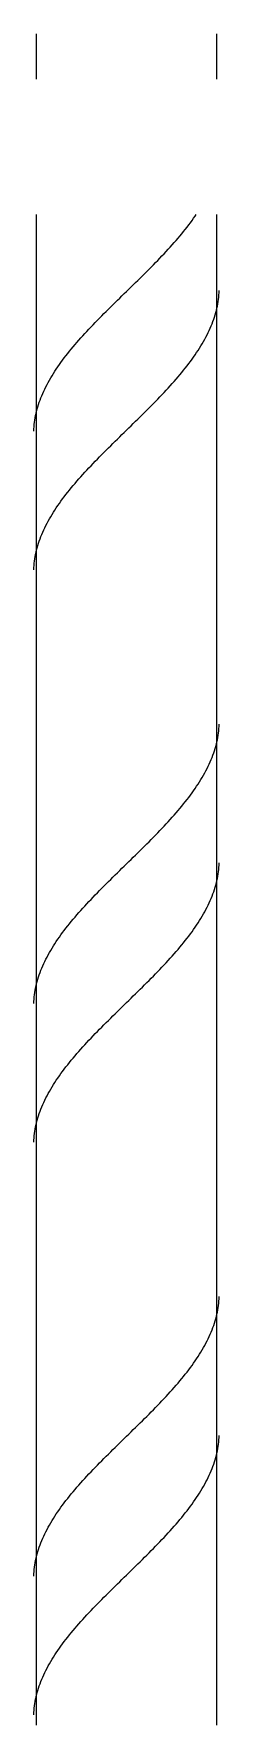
# Model space of a CAD drawing. Header units: inches. Extents: x -16566 to 235, y -92 to 81.
# Drawn here: x -16293.62 to -16293.108, y -64.68 to -60 of the extents above; entities that cross this region are included whole.
import ezdxf

# ---------------------------------------------------------------- set-up
doc = ezdxf.new("R2010")
doc.units = ezdxf.units.IN
doc.header["$MEASUREMENT"] = 0
doc.layers.add('A-WALL', color=113, linetype='Continuous', lineweight=18)
doc.layers.add('A-WALL-PATT', color=111, linetype='Continuous', lineweight=18)

# ---------------------------------------------------------------- blocks, each defined once
blk = doc.blocks.new('FP_8-DETAIL - FLOOR FRAMING - HOLLOWCORE SLAB SIDE')
at = {"layer": 'A-WALL', "lineweight": 9}
for p, q in [((16657.7793, -60.0003), (16657.7793, -60.1253)), ((16658.2793, -60.1253), (16658.2793, -60.0003)), ((16657.7793, -60.5003), (16657.7793, -64.6802)), ((16658.2793, -64.6802), (16658.2793, -60.5003))]:
    blk.add_line(p, q, dxfattribs=at)
at = {"layer": 'A-WALL-PATT', "color": 8, "lineweight": 9}
for p, q in [((16658.2105, -60.5167), (16658.2149, -60.5106)), ((16658.2149, -60.5106), (16658.2192, -60.5045)), ((16658.2192, -60.5045), (16658.222, -60.5003)), ((16658.1768, -60.5597), (16658.1819, -60.5535)), ((16658.1819, -60.5535), (16658.187, -60.5474)), ((16658.187, -60.5474), (16658.1919, -60.5413)), ((16658.1919, -60.5413), (16658.1967, -60.5351)), ((16658.1967, -60.5351), (16658.2014, -60.529)), ((16658.2014, -60.529), (16658.206, -60.5229)), ((16658.206, -60.5229), (16658.2105, -60.5167)), ((16658.1331, -60.6088), (16658.1389, -60.6026)), ((16658.1389, -60.6026), (16658.1445, -60.5965)), ((16658.1445, -60.5965), (16658.1501, -60.5904)), ((16658.1501, -60.5904), (16658.1556, -60.5842)), ((16658.1556, -60.5842), (16658.161, -60.5781)), ((16658.161, -60.5781), (16658.1664, -60.5719)), ((16658.1664, -60.5719), (16658.1717, -60.5658)), ((16658.1717, -60.5658), (16658.1768, -60.5597)), ((16658.0854, -60.6579), (16658.0916, -60.6517)), ((16658.0916, -60.6517), (16658.0976, -60.6456)), ((16658.0976, -60.6456), (16658.1037, -60.6394)), ((16658.1037, -60.6394), (16658.1097, -60.6333)), ((16658.1097, -60.6333), (16658.1156, -60.6272)), ((16658.1156, -60.6272), (16658.1215, -60.621)), ((16658.1215, -60.621), (16658.1274, -60.6149)), ((16658.1274, -60.6149), (16658.1331, -60.6088)), ((16658.0419, -60.7008), (16658.0481, -60.6947)), ((16658.0481, -60.6947), (16658.0544, -60.6885)), ((16658.0544, -60.6885), (16658.0607, -60.6824)), ((16658.0607, -60.6824), (16658.0669, -60.6763)), ((16658.0669, -60.6763), (16658.0731, -60.6701)), ((16658.0731, -60.6701), (16658.0793, -60.664)), ((16658.0793, -60.664), (16658.0854, -60.6579)), ((16657.9917, -60.7499), (16657.9979, -60.7438)), ((16657.9979, -60.7438), (16658.0042, -60.7376)), ((16658.0042, -60.7376), (16658.0104, -60.7315)), ((16658.0104, -60.7315), (16658.0167, -60.7253)), ((16658.0167, -60.7253), (16658.023, -60.7192)), ((16658.023, -60.7192), (16658.0293, -60.7131)), ((16658.0293, -60.7131), (16658.0356, -60.7069)), ((16658.0356, -60.7069), (16658.0419, -60.7008)), ((16658.2818, -60.7472), (16658.2828, -60.7411)), ((16658.2828, -60.7411), (16658.2836, -60.735)), ((16658.2836, -60.735), (16658.2843, -60.7288)), ((16658.2843, -60.7288), (16658.2849, -60.7227)), ((16658.2849, -60.7227), (16658.2853, -60.7166)), ((16658.2853, -60.7166), (16658.2855, -60.7104)), ((16657.9489, -60.7928), (16657.9549, -60.7867)), ((16657.9549, -60.7867), (16657.9609, -60.7806)), ((16657.9609, -60.7806), (16657.967, -60.7744)), ((16657.967, -60.7744), (16657.9731, -60.7683)), ((16657.9731, -60.7683), (16657.9793, -60.7622)), ((16657.9793, -60.7622), (16657.9855, -60.756)), ((16657.9855, -60.756), (16657.9917, -60.7499)), ((16658.2684, -60.7963), (16658.2706, -60.7902)), ((16658.2706, -60.7902), (16658.2726, -60.7841)), ((16658.2726, -60.7841), (16658.2745, -60.7779)), ((16658.2745, -60.7779), (16658.2763, -60.7718)), ((16658.2763, -60.7718), (16658.2779, -60.7657)), ((16658.2779, -60.7657), (16658.2793, -60.7595)), ((16658.2793, -60.7595), (16658.2806, -60.7534)), ((16658.2806, -60.7534), (16658.2818, -60.7472)), ((16657.903, -60.8419), (16657.9085, -60.8358)), ((16657.9085, -60.8358), (16657.9141, -60.8297)), ((16657.9141, -60.8297), (16657.9197, -60.8235)), ((16657.9197, -60.8235), (16657.9254, -60.8174)), ((16657.9254, -60.8174), (16657.9312, -60.8112)), ((16657.9312, -60.8112), (16657.937, -60.8051)), ((16657.937, -60.8051), (16657.9429, -60.799)), ((16657.9429, -60.799), (16657.9489, -60.7928)), ((16658.2491, -60.8393), (16658.2523, -60.8331)), ((16658.2523, -60.8331), (16658.2553, -60.827)), ((16658.2553, -60.827), (16658.2582, -60.8209)), ((16658.2582, -60.8209), (16658.261, -60.8147)), ((16658.261, -60.8147), (16658.2636, -60.8086)), ((16658.2636, -60.8086), (16658.2661, -60.8025)), ((16658.2661, -60.8025), (16658.2684, -60.7963)), ((16657.8619, -60.891), (16657.8667, -60.8849)), ((16657.8667, -60.8849), (16657.8716, -60.8787)), ((16657.8716, -60.8787), (16657.8766, -60.8726)), ((16657.8766, -60.8726), (16657.8817, -60.8665)), ((16657.8817, -60.8665), (16657.8869, -60.8603)), ((16657.8869, -60.8603), (16657.8922, -60.8542)), ((16657.8922, -60.8542), (16657.8975, -60.8481)), ((16657.8975, -60.8481), (16657.903, -60.8419)), ((16658.2192, -60.8884), (16658.2233, -60.8822)), ((16658.2233, -60.8822), (16658.2274, -60.8761)), ((16658.2274, -60.8761), (16658.2313, -60.87)), ((16658.2313, -60.87), (16658.2351, -60.8638)), ((16658.2351, -60.8638), (16658.2388, -60.8577)), ((16658.2388, -60.8577), (16658.2424, -60.8516)), ((16658.2424, -60.8516), (16658.2458, -60.8454)), ((16658.2458, -60.8454), (16658.2491, -60.8393)), ((16657.8312, -60.934), (16657.8352, -60.9278)), ((16657.8352, -60.9278), (16657.8394, -60.9217)), ((16657.8394, -60.9217), (16657.8437, -60.9156)), ((16657.8437, -60.9156), (16657.8481, -60.9094)), ((16657.8481, -60.9094), (16657.8526, -60.9033)), ((16657.8526, -60.9033), (16657.8572, -60.8972)), ((16657.8572, -60.8972), (16657.8619, -60.891)), ((16658.1819, -60.9375), (16658.187, -60.9313)), ((16658.187, -60.9313), (16658.1919, -60.9252)), ((16658.1919, -60.9252), (16658.1967, -60.9191)), ((16658.1967, -60.9191), (16658.2014, -60.9129)), ((16658.2014, -60.9129), (16658.206, -60.9068)), ((16658.206, -60.9068), (16658.2105, -60.9006)), ((16658.2105, -60.9006), (16658.2149, -60.8945)), ((16658.2149, -60.8945), (16658.2192, -60.8884)), ((16657.8033, -60.9831), (16657.8063, -60.9769)), ((16657.8063, -60.9769), (16657.8095, -60.9708)), ((16657.8095, -60.9708), (16657.8128, -60.9646)), ((16657.8128, -60.9646), (16657.8162, -60.9585)), ((16657.8162, -60.9585), (16657.8197, -60.9524)), ((16657.8197, -60.9524), (16657.8234, -60.9462)), ((16657.8234, -60.9462), (16657.8272, -60.9401)), ((16657.8272, -60.9401), (16657.8312, -60.934)), ((16658.1445, -60.9804), (16658.1501, -60.9743)), ((16658.1501, -60.9743), (16658.1556, -60.9681)), ((16658.1556, -60.9681), (16658.161, -60.962)), ((16658.161, -60.962), (16658.1664, -60.9559)), ((16658.1664, -60.9559), (16658.1717, -60.9497)), ((16658.1717, -60.9497), (16658.1768, -60.9436)), ((16658.1768, -60.9436), (16658.1819, -60.9375)), ((16657.784, -61.0321), (16657.7859, -61.026)), ((16657.7859, -61.026), (16657.788, -61.0199)), ((16657.788, -61.0199), (16657.7902, -61.0137)), ((16657.7902, -61.0137), (16657.7925, -61.0076)), ((16657.7925, -61.0076), (16657.795, -61.0015)), ((16657.795, -61.0015), (16657.7976, -60.9953)), ((16657.7976, -60.9953), (16657.8004, -60.9892)), ((16657.8004, -60.9892), (16657.8033, -60.9831)), ((16658.0976, -61.0295), (16658.1037, -61.0234)), ((16658.1037, -61.0234), (16658.1097, -61.0172)), ((16658.1097, -61.0172), (16658.1156, -61.0111)), ((16658.1156, -61.0111), (16658.1215, -61.005)), ((16658.1215, -61.005), (16658.1274, -60.9988)), ((16658.1274, -60.9988), (16658.1331, -60.9927)), ((16658.1331, -60.9927), (16658.1389, -60.9865)), ((16658.1389, -60.9865), (16658.1445, -60.9804)), ((16657.7749, -61.0751), (16657.7758, -61.069)), ((16657.7758, -61.069), (16657.7768, -61.0628)), ((16657.7768, -61.0628), (16657.7779, -61.0567)), ((16657.7779, -61.0567), (16657.7792, -61.0506)), ((16657.7792, -61.0506), (16657.7807, -61.0444)), ((16657.7807, -61.0444), (16657.7823, -61.0383)), ((16657.7823, -61.0383), (16657.784, -61.0321)), ((16658.0481, -61.0786), (16658.0544, -61.0725)), ((16658.0544, -61.0725), (16658.0607, -61.0663)), ((16658.0607, -61.0663), (16658.0669, -61.0602)), ((16658.0669, -61.0602), (16658.0731, -61.054)), ((16658.0731, -61.054), (16658.0793, -61.0479)), ((16658.0793, -61.0479), (16658.0854, -61.0418)), ((16658.0854, -61.0418), (16658.0916, -61.0356)), ((16658.0916, -61.0356), (16658.0976, -61.0295)), ((16657.7731, -61.0996), (16657.7733, -61.0935)), ((16657.7733, -61.0935), (16657.7737, -61.0874)), ((16657.7737, -61.0874), (16657.7742, -61.0812)), ((16657.7742, -61.0812), (16657.7749, -61.0751)), ((16658.0042, -61.1215), (16658.0104, -61.1154)), ((16658.0104, -61.1154), (16658.0167, -61.1093)), ((16658.0167, -61.1093), (16658.023, -61.1031)), ((16658.023, -61.1031), (16658.0293, -61.097)), ((16658.0293, -61.097), (16658.0356, -61.0909)), ((16658.0356, -61.0909), (16658.0419, -61.0847)), ((16658.0419, -61.0847), (16658.0481, -61.0786)), ((16657.9549, -61.1706), (16657.9609, -61.1645)), ((16657.9609, -61.1645), (16657.967, -61.1584)), ((16657.967, -61.1584), (16657.9731, -61.1522)), ((16657.9731, -61.1522), (16657.9793, -61.1461)), ((16657.9793, -61.1461), (16657.9855, -61.1399)), ((16657.9855, -61.1399), (16657.9917, -61.1338)), ((16657.9917, -61.1338), (16657.9979, -61.1277)), ((16657.9979, -61.1277), (16658.0042, -61.1215)), ((16657.9085, -61.2197), (16657.9141, -61.2136)), ((16657.9141, -61.2136), (16657.9197, -61.2074)), ((16657.9197, -61.2074), (16657.9254, -61.2013)), ((16657.9254, -61.2013), (16657.9312, -61.1952)), ((16657.9312, -61.1952), (16657.937, -61.189)), ((16657.937, -61.189), (16657.9429, -61.1829)), ((16657.9429, -61.1829), (16657.9489, -61.1768)), ((16657.9489, -61.1768), (16657.9549, -61.1706)), ((16657.8716, -61.2627), (16657.8766, -61.2565)), ((16657.8766, -61.2565), (16657.8817, -61.2504)), ((16657.8817, -61.2504), (16657.8869, -61.2443)), ((16657.8869, -61.2443), (16657.8922, -61.2381)), ((16657.8922, -61.2381), (16657.8975, -61.232)), ((16657.8975, -61.232), (16657.903, -61.2258)), ((16657.903, -61.2258), (16657.9085, -61.2197)), ((16657.8352, -61.3118), (16657.8394, -61.3056)), ((16657.8394, -61.3056), (16657.8437, -61.2995)), ((16657.8437, -61.2995), (16657.8481, -61.2933)), ((16657.8481, -61.2933), (16657.8526, -61.2872)), ((16657.8526, -61.2872), (16657.8572, -61.2811)), ((16657.8572, -61.2811), (16657.8619, -61.2749)), ((16657.8619, -61.2749), (16657.8667, -61.2688)), ((16657.8667, -61.2688), (16657.8716, -61.2627)), ((16657.8095, -61.3547), (16657.8128, -61.3486)), ((16657.8128, -61.3486), (16657.8162, -61.3424)), ((16657.8162, -61.3424), (16657.8197, -61.3363)), ((16657.8197, -61.3363), (16657.8234, -61.3302)), ((16657.8234, -61.3302), (16657.8272, -61.324)), ((16657.8272, -61.324), (16657.8312, -61.3179)), ((16657.8312, -61.3179), (16657.8352, -61.3118)), ((16657.788, -61.4038), (16657.7902, -61.3977)), ((16657.7902, -61.3977), (16657.7925, -61.3915)), ((16657.7925, -61.3915), (16657.795, -61.3854)), ((16657.795, -61.3854), (16657.7976, -61.3792)), ((16657.7976, -61.3792), (16657.8004, -61.3731)), ((16657.8004, -61.3731), (16657.8033, -61.367)), ((16657.8033, -61.367), (16657.8063, -61.3608)), ((16657.8063, -61.3608), (16657.8095, -61.3547)), ((16657.7758, -61.4529), (16657.7768, -61.4467)), ((16657.7768, -61.4467), (16657.7779, -61.4406)), ((16657.7779, -61.4406), (16657.7792, -61.4345)), ((16657.7792, -61.4345), (16657.7807, -61.4283)), ((16657.7807, -61.4283), (16657.7823, -61.4222)), ((16657.7823, -61.4222), (16657.784, -61.4161)), ((16657.784, -61.4161), (16657.7859, -61.4099)), ((16657.7859, -61.4099), (16657.788, -61.4038)), ((16657.7731, -61.4836), (16657.7733, -61.4774)), ((16657.7733, -61.4774), (16657.7737, -61.4713)), ((16657.7737, -61.4713), (16657.7742, -61.4652)), ((16657.7742, -61.4652), (16657.7749, -61.459)), ((16657.7749, -61.459), (16657.7758, -61.4529)), ((16658.2853, -61.9166), (16658.2855, -61.9104)), ((16658.2779, -61.9657), (16658.2793, -61.9595)), ((16658.2793, -61.9595), (16658.2806, -61.9534)), ((16658.2806, -61.9534), (16658.2818, -61.9472)), ((16658.2818, -61.9472), (16658.2828, -61.9411)), ((16658.2828, -61.9411), (16658.2836, -61.935)), ((16658.2836, -61.935), (16658.2843, -61.9288)), ((16658.2843, -61.9288), (16658.2849, -61.9227)), ((16658.2849, -61.9227), (16658.2853, -61.9166)), ((16658.261, -62.0147), (16658.2636, -62.0086)), ((16658.2636, -62.0086), (16658.2661, -62.0025)), ((16658.2661, -62.0025), (16658.2684, -61.9963)), ((16658.2684, -61.9963), (16658.2706, -61.9902)), ((16658.2706, -61.9902), (16658.2726, -61.9841)), ((16658.2726, -61.9841), (16658.2745, -61.9779)), ((16658.2745, -61.9779), (16658.2763, -61.9718)), ((16658.2763, -61.9718), (16658.2779, -61.9657)), ((16658.2388, -62.0577), (16658.2424, -62.0516)), ((16658.2424, -62.0516), (16658.2458, -62.0454)), ((16658.2458, -62.0454), (16658.2491, -62.0393)), ((16658.2491, -62.0393), (16658.2523, -62.0332)), ((16658.2523, -62.0332), (16658.2553, -62.027)), ((16658.2553, -62.027), (16658.2582, -62.0209)), ((16658.2582, -62.0209), (16658.261, -62.0147)), ((16658.206, -62.1068), (16658.2105, -62.1006)), ((16658.2105, -62.1006), (16658.2149, -62.0945)), ((16658.2149, -62.0945), (16658.2192, -62.0884)), ((16658.2192, -62.0884), (16658.2233, -62.0822)), ((16658.2233, -62.0822), (16658.2274, -62.0761)), ((16658.2274, -62.0761), (16658.2313, -62.07)), ((16658.2313, -62.07), (16658.2351, -62.0638)), ((16658.2351, -62.0638), (16658.2388, -62.0577)), ((16658.1717, -62.1497), (16658.1768, -62.1436)), ((16658.1768, -62.1436), (16658.1819, -62.1375)), ((16658.1819, -62.1375), (16658.187, -62.1313)), ((16658.187, -62.1313), (16658.1919, -62.1252)), ((16658.1919, -62.1252), (16658.1967, -62.1191)), ((16658.1967, -62.1191), (16658.2014, -62.1129)), ((16658.2014, -62.1129), (16658.206, -62.1068)), ((16658.1274, -62.1988), (16658.1331, -62.1927)), ((16658.1331, -62.1927), (16658.1389, -62.1865)), ((16658.1389, -62.1865), (16658.1445, -62.1804)), ((16658.1445, -62.1804), (16658.1501, -62.1743)), ((16658.1501, -62.1743), (16658.1556, -62.1681)), ((16658.1556, -62.1681), (16658.161, -62.162)), ((16658.161, -62.162), (16658.1664, -62.1559)), ((16658.1664, -62.1559), (16658.1717, -62.1497)), ((16658.0793, -62.2479), (16658.0854, -62.2418)), ((16658.0854, -62.2418), (16658.0916, -62.2356)), ((16658.0916, -62.2356), (16658.0976, -62.2295)), ((16658.0976, -62.2295), (16658.1037, -62.2234)), ((16658.1037, -62.2234), (16658.1097, -62.2172)), ((16658.1097, -62.2172), (16658.1156, -62.2111)), ((16658.1156, -62.2111), (16658.1215, -62.205)), ((16658.1215, -62.205), (16658.1274, -62.1988)), ((16658.0356, -62.2909), (16658.0419, -62.2847)), ((16658.0419, -62.2847), (16658.0481, -62.2786)), ((16658.0481, -62.2786), (16658.0544, -62.2725)), ((16658.0544, -62.2725), (16658.0607, -62.2663)), ((16658.0607, -62.2663), (16658.0669, -62.2602)), ((16658.0669, -62.2602), (16658.0731, -62.254)), ((16658.0731, -62.254), (16658.0793, -62.2479)), ((16657.9855, -62.3399), (16657.9917, -62.3338)), ((16657.9917, -62.3338), (16657.9979, -62.3277)), ((16657.9979, -62.3277), (16658.0042, -62.3215)), ((16658.0042, -62.3215), (16658.0104, -62.3154)), ((16658.0104, -62.3154), (16658.0167, -62.3093)), ((16658.0167, -62.3093), (16658.023, -62.3031)), ((16658.023, -62.3031), (16658.0293, -62.297)), ((16658.0293, -62.297), (16658.0356, -62.2909)), ((16658.2806, -62.3373), (16658.2818, -62.3312)), ((16658.2818, -62.3312), (16658.2828, -62.325)), ((16658.2828, -62.325), (16658.2836, -62.3189)), ((16658.2836, -62.3189), (16658.2843, -62.3128)), ((16658.2843, -62.3128), (16658.2849, -62.3066)), ((16658.2849, -62.3066), (16658.2853, -62.3005)), ((16658.2853, -62.3005), (16658.2855, -62.2944)), ((16657.937, -62.389), (16657.9429, -62.3829)), ((16657.9429, -62.3829), (16657.9489, -62.3768)), ((16657.9489, -62.3768), (16657.9549, -62.3706)), ((16657.9549, -62.3706), (16657.9609, -62.3645)), ((16657.9609, -62.3645), (16657.967, -62.3584)), ((16657.967, -62.3584), (16657.9731, -62.3522)), ((16657.9731, -62.3522), (16657.9793, -62.3461)), ((16657.9793, -62.3461), (16657.9855, -62.3399)), ((16658.2661, -62.3864), (16658.2684, -62.3803)), ((16658.2684, -62.3803), (16658.2706, -62.3741)), ((16658.2706, -62.3741), (16658.2726, -62.368)), ((16658.2726, -62.368), (16658.2745, -62.3618)), ((16658.2745, -62.3618), (16658.2763, -62.3557)), ((16658.2763, -62.3557), (16658.2779, -62.3496)), ((16658.2779, -62.3496), (16658.2793, -62.3434)), ((16658.2793, -62.3434), (16658.2806, -62.3373)), ((16657.8975, -62.432), (16657.903, -62.4259)), ((16657.903, -62.4259), (16657.9085, -62.4197)), ((16657.9085, -62.4197), (16657.9141, -62.4136)), ((16657.9141, -62.4136), (16657.9197, -62.4074)), ((16657.9197, -62.4074), (16657.9254, -62.4013)), ((16657.9254, -62.4013), (16657.9312, -62.3952)), ((16657.9312, -62.3952), (16657.937, -62.389)), ((16658.2424, -62.4355), (16658.2458, -62.4293)), ((16658.2458, -62.4293), (16658.2491, -62.4232)), ((16658.2491, -62.4232), (16658.2523, -62.4171)), ((16658.2523, -62.4171), (16658.2553, -62.4109)), ((16658.2553, -62.4109), (16658.2582, -62.4048)), ((16658.2582, -62.4048), (16658.261, -62.3987)), ((16658.261, -62.3987), (16658.2636, -62.3925)), ((16658.2636, -62.3925), (16658.2661, -62.3864)), ((16657.8572, -62.4811), (16657.8619, -62.4749)), ((16657.8619, -62.4749), (16657.8667, -62.4688)), ((16657.8667, -62.4688), (16657.8716, -62.4627)), ((16657.8716, -62.4627), (16657.8766, -62.4565)), ((16657.8766, -62.4565), (16657.8817, -62.4504)), ((16657.8817, -62.4504), (16657.8869, -62.4443)), ((16657.8869, -62.4443), (16657.8922, -62.4381)), ((16657.8922, -62.4381), (16657.8975, -62.432)), ((16658.2149, -62.4784), (16658.2192, -62.4723)), ((16658.2192, -62.4723), (16658.2233, -62.4662)), ((16658.2233, -62.4662), (16658.2274, -62.46)), ((16658.2274, -62.46), (16658.2313, -62.4539)), ((16658.2313, -62.4539), (16658.2351, -62.4478)), ((16658.2351, -62.4478), (16658.2388, -62.4416)), ((16658.2388, -62.4416), (16658.2424, -62.4355)), ((16657.8272, -62.524), (16657.8312, -62.5179)), ((16657.8312, -62.5179), (16657.8352, -62.5118)), ((16657.8352, -62.5118), (16657.8394, -62.5056)), ((16657.8394, -62.5056), (16657.8437, -62.4995)), ((16657.8437, -62.4995), (16657.8481, -62.4933)), ((16657.8481, -62.4933), (16657.8526, -62.4872)), ((16657.8526, -62.4872), (16657.8572, -62.4811)), ((16658.1768, -62.5275), (16658.1819, -62.5214)), ((16658.1819, -62.5214), (16658.187, -62.5152)), ((16658.187, -62.5152), (16658.1919, -62.5091)), ((16658.1919, -62.5091), (16658.1967, -62.503)), ((16658.1967, -62.503), (16658.2014, -62.4968)), ((16658.2014, -62.4968), (16658.206, -62.4907)), ((16658.206, -62.4907), (16658.2105, -62.4846)), ((16658.2105, -62.4846), (16658.2149, -62.4784)), ((16657.8004, -62.5731), (16657.8033, -62.567)), ((16657.8033, -62.567), (16657.8063, -62.5608)), ((16657.8063, -62.5608), (16657.8095, -62.5547)), ((16657.8095, -62.5547), (16657.8128, -62.5486)), ((16657.8128, -62.5486), (16657.8162, -62.5424)), ((16657.8162, -62.5424), (16657.8197, -62.5363)), ((16657.8197, -62.5363), (16657.8234, -62.5302)), ((16657.8234, -62.5302), (16657.8272, -62.524)), ((16658.1331, -62.5766), (16658.1389, -62.5705)), ((16658.1389, -62.5705), (16658.1445, -62.5643)), ((16658.1445, -62.5643), (16658.1501, -62.5582)), ((16658.1501, -62.5582), (16658.1556, -62.5521)), ((16658.1556, -62.5521), (16658.161, -62.5459)), ((16658.161, -62.5459), (16658.1664, -62.5398)), ((16658.1664, -62.5398), (16658.1717, -62.5337)), ((16658.1717, -62.5337), (16658.1768, -62.5275)), ((16657.7823, -62.6222), (16657.784, -62.6161)), ((16657.784, -62.6161), (16657.7859, -62.6099)), ((16657.7859, -62.6099), (16657.788, -62.6038)), ((16657.788, -62.6038), (16657.7902, -62.5977)), ((16657.7902, -62.5977), (16657.7925, -62.5915)), ((16657.7925, -62.5915), (16657.795, -62.5854)), ((16657.795, -62.5854), (16657.7976, -62.5792)), ((16657.7976, -62.5792), (16657.8004, -62.5731)), ((16658.0916, -62.6196), (16658.0976, -62.6134)), ((16658.0976, -62.6134), (16658.1037, -62.6073)), ((16658.1037, -62.6073), (16658.1097, -62.6011)), ((16658.1097, -62.6011), (16658.1156, -62.595)), ((16658.1156, -62.595), (16658.1215, -62.5889)), ((16658.1215, -62.5889), (16658.1274, -62.5827)), ((16658.1274, -62.5827), (16658.1331, -62.5766)), ((16657.7742, -62.6652), (16657.7749, -62.659)), ((16657.7749, -62.659), (16657.7758, -62.6529)), ((16657.7758, -62.6529), (16657.7768, -62.6467)), ((16657.7768, -62.6467), (16657.7779, -62.6406)), ((16657.7779, -62.6406), (16657.7792, -62.6345)), ((16657.7792, -62.6345), (16657.7807, -62.6283)), ((16657.7807, -62.6283), (16657.7823, -62.6222)), ((16658.0419, -62.6686), (16658.0481, -62.6625)), ((16658.0481, -62.6625), (16658.0544, -62.6564)), ((16658.0544, -62.6564), (16658.0607, -62.6502)), ((16658.0607, -62.6502), (16658.0669, -62.6441)), ((16658.0669, -62.6441), (16658.0731, -62.638)), ((16658.0731, -62.638), (16658.0793, -62.6318)), ((16658.0793, -62.6318), (16658.0854, -62.6257)), ((16658.0854, -62.6257), (16658.0916, -62.6196)), ((16657.7731, -62.6836), (16657.7733, -62.6774)), ((16657.7733, -62.6774), (16657.7737, -62.6713)), ((16657.7737, -62.6713), (16657.7742, -62.6652)), ((16657.9979, -62.7116), (16658.0042, -62.7055)), ((16658.0042, -62.7055), (16658.0104, -62.6993)), ((16658.0104, -62.6993), (16658.0167, -62.6932)), ((16658.0167, -62.6932), (16658.023, -62.6871)), ((16658.023, -62.6871), (16658.0293, -62.6809)), ((16658.0293, -62.6809), (16658.0356, -62.6748)), ((16658.0356, -62.6748), (16658.0419, -62.6686)), ((16657.9489, -62.7607), (16657.9549, -62.7545)), ((16657.9549, -62.7545), (16657.9609, -62.7484)), ((16657.9609, -62.7484), (16657.967, -62.7423)), ((16657.967, -62.7423), (16657.9731, -62.7361)), ((16657.9731, -62.7361), (16657.9793, -62.73)), ((16657.9793, -62.73), (16657.9855, -62.7239)), ((16657.9855, -62.7239), (16657.9917, -62.7177)), ((16657.9917, -62.7177), (16657.9979, -62.7116)), ((16657.903, -62.8098), (16657.9085, -62.8036)), ((16657.9085, -62.8036), (16657.9141, -62.7975)), ((16657.9141, -62.7975), (16657.9197, -62.7914)), ((16657.9197, -62.7914), (16657.9254, -62.7852)), ((16657.9254, -62.7852), (16657.9312, -62.7791)), ((16657.9312, -62.7791), (16657.937, -62.773)), ((16657.937, -62.773), (16657.9429, -62.7668)), ((16657.9429, -62.7668), (16657.9489, -62.7607)), ((16657.8667, -62.8527), (16657.8716, -62.8466)), ((16657.8716, -62.8466), (16657.8766, -62.8405)), ((16657.8766, -62.8405), (16657.8817, -62.8343)), ((16657.8817, -62.8343), (16657.8869, -62.8282)), ((16657.8869, -62.8282), (16657.8922, -62.822)), ((16657.8922, -62.822), (16657.8975, -62.8159)), ((16657.8975, -62.8159), (16657.903, -62.8098)), ((16657.8312, -62.9018), (16657.8352, -62.8957)), ((16657.8352, -62.8957), (16657.8394, -62.8895)), ((16657.8394, -62.8895), (16657.8437, -62.8834)), ((16657.8437, -62.8834), (16657.8481, -62.8773)), ((16657.8481, -62.8773), (16657.8526, -62.8711)), ((16657.8526, -62.8711), (16657.8572, -62.865)), ((16657.8572, -62.865), (16657.8619, -62.8589)), ((16657.8619, -62.8589), (16657.8667, -62.8527)), ((16657.8033, -62.9509), (16657.8063, -62.9448)), ((16657.8063, -62.9448), (16657.8095, -62.9386)), ((16657.8095, -62.9386), (16657.8128, -62.9325)), ((16657.8128, -62.9325), (16657.8162, -62.9264)), ((16657.8162, -62.9264), (16657.8197, -62.9202)), ((16657.8197, -62.9202), (16657.8234, -62.9141)), ((16657.8234, -62.9141), (16657.8272, -62.9079)), ((16657.8272, -62.9079), (16657.8312, -62.9018)), ((16657.7859, -62.9938), (16657.788, -62.9877)), ((16657.788, -62.9877), (16657.7902, -62.9816)), ((16657.7902, -62.9816), (16657.7925, -62.9754)), ((16657.7925, -62.9754), (16657.795, -62.9693)), ((16657.795, -62.9693), (16657.7976, -62.9632)), ((16657.7976, -62.9632), (16657.8004, -62.957)), ((16657.8004, -62.957), (16657.8033, -62.9509)), ((16657.7749, -63.0429), (16657.7758, -63.0368)), ((16657.7758, -63.0368), (16657.7768, -63.0307)), ((16657.7768, -63.0307), (16657.7779, -63.0245)), ((16657.7779, -63.0245), (16657.7792, -63.0184)), ((16657.7792, -63.0184), (16657.7807, -63.0123)), ((16657.7807, -63.0123), (16657.7823, -63.0061)), ((16657.7823, -63.0061), (16657.784, -63)), ((16657.784, -63), (16657.7859, -62.9938)), ((16657.7731, -63.0675), (16657.7733, -63.0613)), ((16657.7733, -63.0613), (16657.7737, -63.0552)), ((16657.7737, -63.0552), (16657.7742, -63.0491)), ((16657.7742, -63.0491), (16657.7749, -63.0429)), ((16658.2843, -63.5128), (16658.2849, -63.5066)), ((16658.2849, -63.5066), (16658.2853, -63.5005)), ((16658.2853, -63.5005), (16658.2855, -63.4944)), ((16658.2763, -63.5557), (16658.2779, -63.5496)), ((16658.2779, -63.5496), (16658.2793, -63.5434)), ((16658.2793, -63.5434), (16658.2806, -63.5373)), ((16658.2806, -63.5373), (16658.2818, -63.5312)), ((16658.2818, -63.5312), (16658.2828, -63.525)), ((16658.2828, -63.525), (16658.2836, -63.5189)), ((16658.2836, -63.5189), (16658.2843, -63.5128)), ((16658.2582, -63.6048), (16658.261, -63.5987)), ((16658.261, -63.5987), (16658.2636, -63.5925)), ((16658.2636, -63.5925), (16658.2661, -63.5864)), ((16658.2661, -63.5864), (16658.2684, -63.5803)), ((16658.2684, -63.5803), (16658.2706, -63.5741)), ((16658.2706, -63.5741), (16658.2726, -63.568)), ((16658.2726, -63.568), (16658.2745, -63.5618)), ((16658.2745, -63.5618), (16658.2763, -63.5557)), ((16658.2351, -63.6478), (16658.2388, -63.6416)), ((16658.2388, -63.6416), (16658.2424, -63.6355)), ((16658.2424, -63.6355), (16658.2458, -63.6293)), ((16658.2458, -63.6293), (16658.2491, -63.6232)), ((16658.2491, -63.6232), (16658.2523, -63.6171)), ((16658.2523, -63.6171), (16658.2553, -63.6109)), ((16658.2553, -63.6109), (16658.2582, -63.6048)), ((16658.2014, -63.6968), (16658.206, -63.6907)), ((16658.206, -63.6907), (16658.2105, -63.6846)), ((16658.2105, -63.6846), (16658.2149, -63.6784)), ((16658.2149, -63.6784), (16658.2192, -63.6723)), ((16658.2192, -63.6723), (16658.2233, -63.6662)), ((16658.2233, -63.6662), (16658.2274, -63.66)), ((16658.2274, -63.66), (16658.2313, -63.6539)), ((16658.2313, -63.6539), (16658.2351, -63.6478)), ((16658.161, -63.7459), (16658.1664, -63.7398)), ((16658.1664, -63.7398), (16658.1717, -63.7337)), ((16658.1717, -63.7337), (16658.1768, -63.7275)), ((16658.1768, -63.7275), (16658.1819, -63.7214)), ((16658.1819, -63.7214), (16658.187, -63.7152)), ((16658.187, -63.7152), (16658.1919, -63.7091)), ((16658.1919, -63.7091), (16658.1967, -63.703)), ((16658.1967, -63.703), (16658.2014, -63.6968)), ((16658.1215, -63.7889), (16658.1274, -63.7827)), ((16658.1274, -63.7827), (16658.1331, -63.7766)), ((16658.1331, -63.7766), (16658.1389, -63.7705)), ((16658.1389, -63.7705), (16658.1445, -63.7643)), ((16658.1445, -63.7643), (16658.1501, -63.7582)), ((16658.1501, -63.7582), (16658.1556, -63.7521)), ((16658.1556, -63.7521), (16658.161, -63.7459)), ((16658.0731, -63.838), (16658.0793, -63.8318)), ((16658.0793, -63.8318), (16658.0854, -63.8257)), ((16658.0854, -63.8257), (16658.0916, -63.8196)), ((16658.0916, -63.8196), (16658.0976, -63.8134)), ((16658.0976, -63.8134), (16658.1037, -63.8073)), ((16658.1037, -63.8073), (16658.1097, -63.8012)), ((16658.1097, -63.8012), (16658.1156, -63.795)), ((16658.1156, -63.795), (16658.1215, -63.7889)), ((16658.023, -63.8871), (16658.0293, -63.8809)), ((16658.0293, -63.8809), (16658.0356, -63.8748)), ((16658.0356, -63.8748), (16658.0419, -63.8686)), ((16658.0419, -63.8686), (16658.0481, -63.8625)), ((16658.0481, -63.8625), (16658.0544, -63.8564)), ((16658.0544, -63.8564), (16658.0607, -63.8502)), ((16658.0607, -63.8502), (16658.0669, -63.8441)), ((16658.0669, -63.8441), (16658.0731, -63.838)), ((16658.2853, -63.8844), (16658.2855, -63.8783)), ((16657.9793, -63.93), (16657.9855, -63.9239)), ((16657.9855, -63.9239), (16657.9917, -63.9177)), ((16657.9917, -63.9177), (16657.9979, -63.9116)), ((16657.9979, -63.9116), (16658.0042, -63.9055)), ((16658.0042, -63.9055), (16658.0104, -63.8993)), ((16658.0104, -63.8993), (16658.0167, -63.8932)), ((16658.0167, -63.8932), (16658.023, -63.8871)), ((16658.2779, -63.9335), (16658.2793, -63.9274)), ((16658.2793, -63.9274), (16658.2806, -63.9212)), ((16658.2806, -63.9212), (16658.2818, -63.9151)), ((16658.2818, -63.9151), (16658.2828, -63.909)), ((16658.2828, -63.909), (16658.2836, -63.9028)), ((16658.2836, -63.9028), (16658.2843, -63.8967)), ((16658.2843, -63.8967), (16658.2849, -63.8905)), ((16658.2849, -63.8905), (16658.2853, -63.8844)), ((16657.9312, -63.9791), (16657.937, -63.973)), ((16657.937, -63.973), (16657.9429, -63.9668)), ((16657.9429, -63.9668), (16657.9489, -63.9607)), ((16657.9489, -63.9607), (16657.9549, -63.9545)), ((16657.9549, -63.9545), (16657.9609, -63.9484)), ((16657.9609, -63.9484), (16657.967, -63.9423)), ((16657.967, -63.9423), (16657.9731, -63.9361)), ((16657.9731, -63.9361), (16657.9793, -63.93)), ((16658.2636, -63.9764), (16658.2661, -63.9703)), ((16658.2661, -63.9703), (16658.2684, -63.9642)), ((16658.2684, -63.9642), (16658.2706, -63.958)), ((16658.2706, -63.958), (16658.2726, -63.9519)), ((16658.2726, -63.9519), (16658.2745, -63.9458)), ((16658.2745, -63.9458), (16658.2763, -63.9396)), ((16658.2763, -63.9396), (16658.2779, -63.9335)), ((16657.8922, -64.022), (16657.8975, -64.0159)), ((16657.8975, -64.0159), (16657.903, -64.0098)), ((16657.903, -64.0098), (16657.9085, -64.0036)), ((16657.9085, -64.0036), (16657.9141, -63.9975)), ((16657.9141, -63.9975), (16657.9197, -63.9914)), ((16657.9197, -63.9914), (16657.9254, -63.9852)), ((16657.9254, -63.9852), (16657.9312, -63.9791)), ((16658.2388, -64.0255), (16658.2424, -64.0194)), ((16658.2424, -64.0194), (16658.2458, -64.0133)), ((16658.2458, -64.0133), (16658.2491, -64.0071)), ((16658.2491, -64.0071), (16658.2523, -64.001)), ((16658.2523, -64.001), (16658.2553, -63.9949)), ((16658.2553, -63.9949), (16658.2582, -63.9887)), ((16658.2582, -63.9887), (16658.261, -63.9826)), ((16658.261, -63.9826), (16658.2636, -63.9764)), ((16657.8526, -64.0711), (16657.8572, -64.065)), ((16657.8572, -64.065), (16657.8619, -64.0589)), ((16657.8619, -64.0589), (16657.8667, -64.0527)), ((16657.8667, -64.0527), (16657.8716, -64.0466)), ((16657.8716, -64.0466), (16657.8766, -64.0405)), ((16657.8766, -64.0405), (16657.8817, -64.0343)), ((16657.8817, -64.0343), (16657.8869, -64.0282)), ((16657.8869, -64.0282), (16657.8922, -64.022)), ((16658.2105, -64.0685), (16658.2149, -64.0624)), ((16658.2149, -64.0624), (16658.2192, -64.0562)), ((16658.2192, -64.0562), (16658.2233, -64.0501)), ((16658.2233, -64.0501), (16658.2274, -64.0439)), ((16658.2274, -64.0439), (16658.2313, -64.0378)), ((16658.2313, -64.0378), (16658.2351, -64.0317)), ((16658.2351, -64.0317), (16658.2388, -64.0255)), ((16657.8197, -64.1202), (16657.8234, -64.1141)), ((16657.8234, -64.1141), (16657.8272, -64.1079)), ((16657.8272, -64.1079), (16657.8312, -64.1018)), ((16657.8312, -64.1018), (16657.8352, -64.0957)), ((16657.8352, -64.0957), (16657.8394, -64.0895)), ((16657.8394, -64.0895), (16657.8437, -64.0834)), ((16657.8437, -64.0834), (16657.8481, -64.0773)), ((16657.8481, -64.0773), (16657.8526, -64.0711)), ((16658.1717, -64.1176), (16658.1768, -64.1114)), ((16658.1768, -64.1114), (16658.1819, -64.1053)), ((16658.1819, -64.1053), (16658.187, -64.0992)), ((16658.187, -64.0992), (16658.1919, -64.093)), ((16658.1919, -64.093), (16658.1967, -64.0869)), ((16658.1967, -64.0869), (16658.2014, -64.0808)), ((16658.2014, -64.0808), (16658.206, -64.0746)), ((16658.206, -64.0746), (16658.2105, -64.0685)), ((16657.7976, -64.1632), (16657.8004, -64.157)), ((16657.8004, -64.157), (16657.8033, -64.1509)), ((16657.8033, -64.1509), (16657.8063, -64.1448)), ((16657.8063, -64.1448), (16657.8095, -64.1386)), ((16657.8095, -64.1386), (16657.8128, -64.1325)), ((16657.8128, -64.1325), (16657.8162, -64.1264)), ((16657.8162, -64.1264), (16657.8197, -64.1202)), ((16658.1274, -64.1667), (16658.1331, -64.1605)), ((16658.1331, -64.1605), (16658.1389, -64.1544)), ((16658.1389, -64.1544), (16658.1445, -64.1483)), ((16658.1445, -64.1483), (16658.1501, -64.1421)), ((16658.1501, -64.1421), (16658.1556, -64.136)), ((16658.1556, -64.136), (16658.161, -64.1298)), ((16658.161, -64.1298), (16658.1664, -64.1237)), ((16658.1664, -64.1237), (16658.1717, -64.1176)), ((16657.7807, -64.2123), (16657.7823, -64.2061)), ((16657.7823, -64.2061), (16657.784, -64.2)), ((16657.784, -64.2), (16657.7859, -64.1939)), ((16657.7859, -64.1939), (16657.788, -64.1877)), ((16657.788, -64.1877), (16657.7902, -64.1816)), ((16657.7902, -64.1816), (16657.7925, -64.1754)), ((16657.7925, -64.1754), (16657.795, -64.1693)), ((16657.795, -64.1693), (16657.7976, -64.1632)), ((16658.0854, -64.2096), (16658.0916, -64.2035)), ((16658.0916, -64.2035), (16658.0976, -64.1973)), ((16658.0976, -64.1973), (16658.1037, -64.1912)), ((16658.1037, -64.1912), (16658.1097, -64.1851)), ((16658.1097, -64.1851), (16658.1156, -64.1789)), ((16658.1156, -64.1789), (16658.1215, -64.1728)), ((16658.1215, -64.1728), (16658.1274, -64.1667)), ((16657.7733, -64.2613), (16657.7737, -64.2552)), ((16657.7737, -64.2552), (16657.7742, -64.2491)), ((16657.7742, -64.2491), (16657.7749, -64.2429)), ((16657.7749, -64.2429), (16657.7758, -64.2368)), ((16657.7758, -64.2368), (16657.7768, -64.2307)), ((16657.7768, -64.2307), (16657.7779, -64.2245)), ((16657.7779, -64.2245), (16657.7792, -64.2184)), ((16657.7792, -64.2184), (16657.7807, -64.2123)), ((16658.0356, -64.2587), (16658.0419, -64.2526)), ((16658.0419, -64.2526), (16658.0481, -64.2464)), ((16658.0481, -64.2464), (16658.0544, -64.2403)), ((16658.0544, -64.2403), (16658.0607, -64.2342)), ((16658.0607, -64.2342), (16658.0669, -64.228)), ((16658.0669, -64.228), (16658.0731, -64.2219)), ((16658.0731, -64.2219), (16658.0793, -64.2158)), ((16658.0793, -64.2158), (16658.0854, -64.2096)), ((16657.7731, -64.2675), (16657.7733, -64.2613)), ((16657.9855, -64.3078), (16657.9917, -64.3017)), ((16657.9917, -64.3017), (16657.9979, -64.2955)), ((16657.9979, -64.2955), (16658.0042, -64.2894)), ((16658.0042, -64.2894), (16658.0104, -64.2832)), ((16658.0104, -64.2832), (16658.0167, -64.2771)), ((16658.0167, -64.2771), (16658.023, -64.271)), ((16658.023, -64.271), (16658.0293, -64.2648)), ((16658.0293, -64.2648), (16658.0356, -64.2587)), ((16657.9429, -64.3507), (16657.9489, -64.3446)), ((16657.9489, -64.3446), (16657.9549, -64.3385)), ((16657.9549, -64.3385), (16657.9609, -64.3323)), ((16657.9609, -64.3323), (16657.967, -64.3262)), ((16657.967, -64.3262), (16657.9731, -64.3201)), ((16657.9731, -64.3201), (16657.9793, -64.3139)), ((16657.9793, -64.3139), (16657.9855, -64.3078)), ((16657.8975, -64.3998), (16657.903, -64.3937)), ((16657.903, -64.3937), (16657.9085, -64.3876)), ((16657.9085, -64.3876), (16657.9141, -64.3814)), ((16657.9141, -64.3814), (16657.9197, -64.3753)), ((16657.9197, -64.3753), (16657.9254, -64.3691)), ((16657.9254, -64.3691), (16657.9312, -64.363)), ((16657.9312, -64.363), (16657.937, -64.3569)), ((16657.937, -64.3569), (16657.9429, -64.3507)), ((16657.8619, -64.4428), (16657.8667, -64.4366)), ((16657.8667, -64.4366), (16657.8716, -64.4305)), ((16657.8716, -64.4305), (16657.8766, -64.4244)), ((16657.8766, -64.4244), (16657.8817, -64.4182)), ((16657.8817, -64.4182), (16657.8869, -64.4121)), ((16657.8869, -64.4121), (16657.8922, -64.406)), ((16657.8922, -64.406), (16657.8975, -64.3998)), ((16657.8272, -64.4919), (16657.8312, -64.4857)), ((16657.8312, -64.4857), (16657.8352, -64.4796)), ((16657.8352, -64.4796), (16657.8394, -64.4735)), ((16657.8394, -64.4735), (16657.8437, -64.4673)), ((16657.8437, -64.4673), (16657.8481, -64.4612)), ((16657.8481, -64.4612), (16657.8526, -64.4551)), ((16657.8526, -64.4551), (16657.8572, -64.4489)), ((16657.8572, -64.4489), (16657.8619, -64.4428)), ((16657.8004, -64.541), (16657.8033, -64.5348)), ((16657.8033, -64.5348), (16657.8063, -64.5287)), ((16657.8063, -64.5287), (16657.8095, -64.5225)), ((16657.8095, -64.5225), (16657.8128, -64.5164)), ((16657.8128, -64.5164), (16657.8162, -64.5103)), ((16657.8162, -64.5103), (16657.8197, -64.5041)), ((16657.8197, -64.5041), (16657.8234, -64.498)), ((16657.8234, -64.498), (16657.8272, -64.4919)), ((16657.784, -64.5839), (16657.7859, -64.5778)), ((16657.7859, -64.5778), (16657.788, -64.5716)), ((16657.788, -64.5716), (16657.7902, -64.5655)), ((16657.7902, -64.5655), (16657.7925, -64.5594)), ((16657.7925, -64.5594), (16657.795, -64.5532)), ((16657.795, -64.5532), (16657.7976, -64.5471)), ((16657.7976, -64.5471), (16657.8004, -64.541)), ((16657.7742, -64.633), (16657.7749, -64.6269)), ((16657.7749, -64.6269), (16657.7758, -64.6207)), ((16657.7758, -64.6207), (16657.7768, -64.6146)), ((16657.7768, -64.6146), (16657.7779, -64.6085)), ((16657.7779, -64.6085), (16657.7792, -64.6023)), ((16657.7792, -64.6023), (16657.7807, -64.5962)), ((16657.7807, -64.5962), (16657.7823, -64.59)), ((16657.7823, -64.59), (16657.784, -64.5839)), ((16657.7731, -64.6514), (16657.7733, -64.6453)), ((16657.7733, -64.6453), (16657.7737, -64.6391)), ((16657.7737, -64.6391), (16657.7742, -64.633))]:
    blk.add_line(p, q, dxfattribs=at)
blk = doc.blocks.new('Dowel14 - Dowel-1947713-DETAIL - FLOOR FRAMING - HOLLOWCORE SLAB SIDE')
at = {"layer": 'A-WALL', "lineweight": 9}
blk.add_blockref('FP_8-DETAIL - FLOOR FRAMING - HOLLOWCORE SLAB SIDE', (-16475.6967, 0), dxfattribs=at)

msp = doc.modelspace()

# ---------------------------------------------------------------- block references
at = {"layer": 'A-WALL', "lineweight": 9}
msp.add_blockref('Dowel14 - Dowel-1947713-DETAIL - FLOOR FRAMING - HOLLOWCORE SLAB SIDE', (-16475.6967, 0), dxfattribs=at)

doc.saveas('drawing.dxf')
